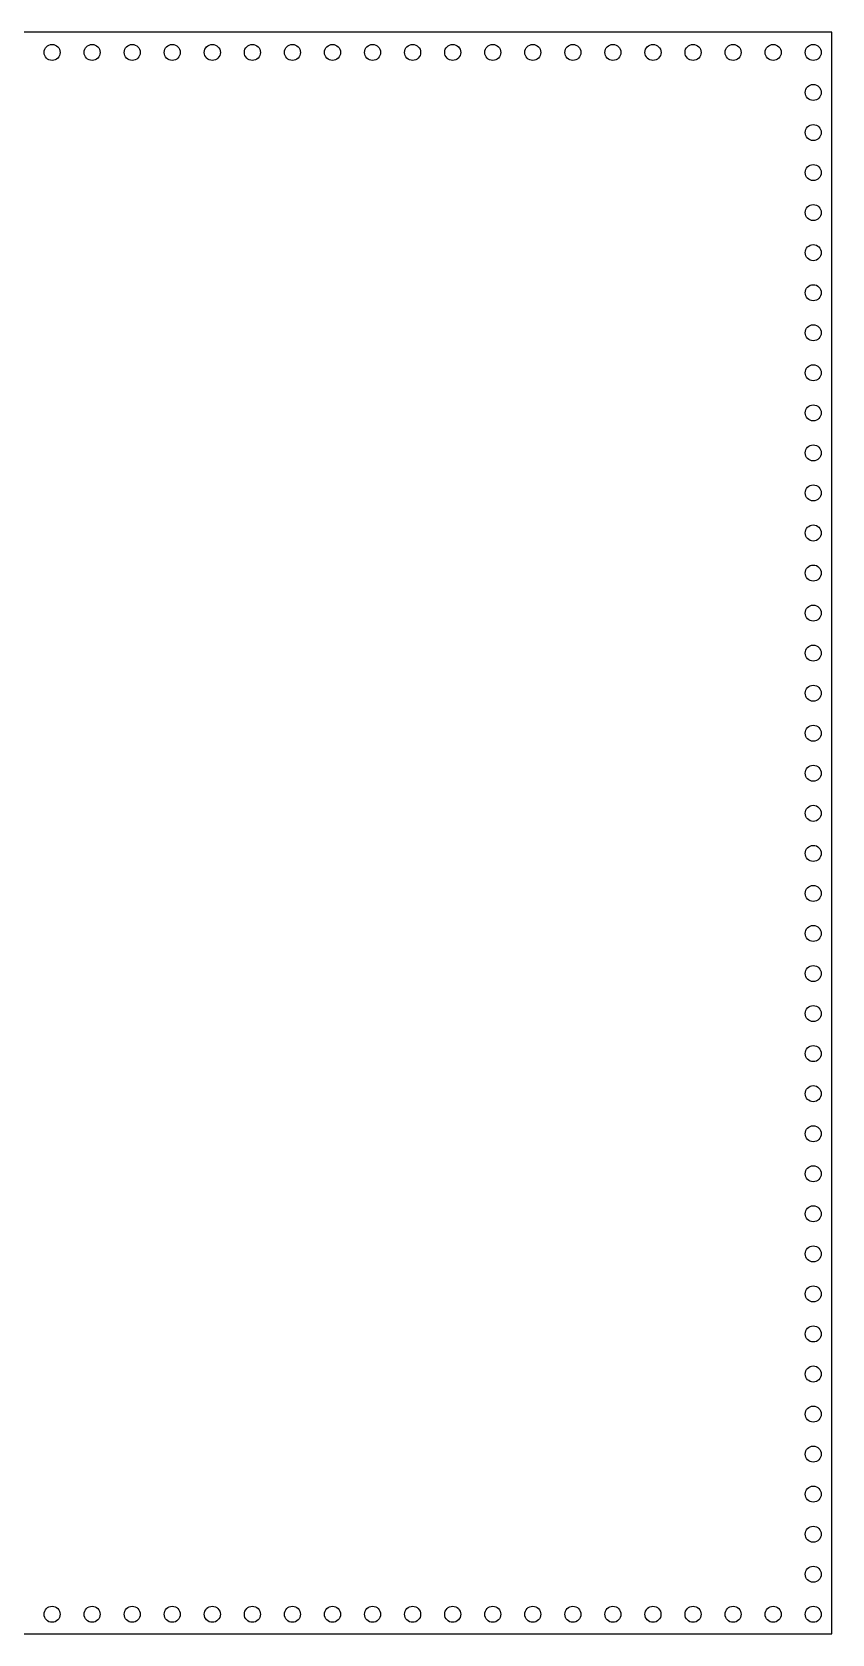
# Model space of a CAD drawing. Header units: centimetres. Extents: x -10.2 to 8.8, y -10.4 to 8.7.
# Drawn here: x -0.69 to 8.82, y -10.36 to 8.69 of the extents above; entities that cross this region are included whole.
import ezdxf

# ---------------------------------------------------------------- set-up
doc = ezdxf.new("R2010")
doc.units = ezdxf.units.CM
doc.header["$MEASUREMENT"] = 0
doc.layers.add('Camada 1', color=7, linetype='Continuous')

msp = doc.modelspace()

# ---------------------------------------------------------------- linework, layer by layer
at = {"layer": 'Camada 1'}
for points in [[(8.82385, -10.35844), (8.82385, -10.35844), (-10.22615, -10.35844), (-10.22615, -10.35844), (-10.22615, -10.35844), (-10.22615, -10.35844), (-10.22615, 8.69156), (-10.22615, 8.69156), (-10.22615, 8.69156), (-10.22615, 8.69156), (8.82385, 8.69156), (8.82385, 8.69156), (8.82385, 8.69156), (8.82385, 8.69156), (8.82385, -10.35844), (8.82385, -10.35844)], [(-0.44749, 8.5444), (-0.50009, 8.5444), (-0.54274, 8.50175), (-0.54274, 8.44915), (-0.54274, 8.44915), (-0.54274, 8.39655), (-0.50009, 8.3539), (-0.44749, 8.3539), (-0.44749, 8.3539), (-0.39489, 8.3539), (-0.35224, 8.39655), (-0.35224, 8.44915), (-0.35224, 8.44915), (-0.35224, 8.50175), (-0.39489, 8.5444), (-0.44749, 8.5444)], [(0.02876, 8.5444), (-0.02384, 8.5444), (-0.06649, 8.50175), (-0.06649, 8.44915), (-0.06649, 8.44915), (-0.06649, 8.39655), (-0.02384, 8.3539), (0.02876, 8.3539), (0.02876, 8.3539), (0.08136, 8.3539), (0.12404, 8.39655), (0.12404, 8.44915), (0.12404, 8.44915), (0.12404, 8.50175), (0.08136, 8.5444), (0.02876, 8.5444)], [(0.50501, 8.5444), (0.45241, 8.5444), (0.40973, 8.50175), (0.40973, 8.44915), (0.40973, 8.44915), (0.40973, 8.39655), (0.45238, 8.3539), (0.50501, 8.3539), (0.50501, 8.3539), (0.55764, 8.3539), (0.60029, 8.39655), (0.60029, 8.44915), (0.60029, 8.44915), (0.60029, 8.50175), (0.55761, 8.5444), (0.50501, 8.5444)], [(0.98126, 8.5444), (0.92866, 8.5444), (0.88598, 8.50175), (0.88598, 8.44915), (0.88598, 8.44915), (0.88598, 8.39655), (0.92863, 8.3539), (0.98126, 8.3539), (0.98126, 8.3539), (1.03389, 8.3539), (1.07654, 8.39655), (1.07654, 8.44915), (1.07654, 8.44915), (1.07654, 8.50175), (1.03386, 8.5444), (0.98126, 8.5444)], [(1.45751, 8.5444), (1.40491, 8.5444), (1.36223, 8.50175), (1.36223, 8.44915), (1.36223, 8.44915), (1.36223, 8.39655), (1.40488, 8.3539), (1.45751, 8.3539), (1.45751, 8.3539), (1.51014, 8.3539), (1.55279, 8.39655), (1.55279, 8.44915), (1.55279, 8.44915), (1.55279, 8.50175), (1.51011, 8.5444), (1.45751, 8.5444)], [(1.93376, 8.5444), (1.88116, 8.5444), (1.83848, 8.50175), (1.83848, 8.44915), (1.83848, 8.44915), (1.83848, 8.39655), (1.88113, 8.3539), (1.93376, 8.3539), (1.93376, 8.3539), (1.98639, 8.3539), (2.02904, 8.39655), (2.02904, 8.44915), (2.02904, 8.44915), (2.02904, 8.50175), (1.98636, 8.5444), (1.93376, 8.5444)], [(2.41001, 8.5444), (2.35741, 8.5444), (2.31473, 8.50175), (2.31473, 8.44915), (2.31473, 8.44915), (2.31473, 8.39655), (2.35738, 8.3539), (2.41001, 8.3539), (2.41001, 8.3539), (2.46264, 8.3539), (2.50529, 8.39655), (2.50529, 8.44915), (2.50529, 8.44915), (2.50529, 8.50175), (2.46261, 8.5444), (2.41001, 8.5444)], [(2.88626, 8.5444), (2.83366, 8.5444), (2.79098, 8.50175), (2.79098, 8.44915), (2.79098, 8.44915), (2.79098, 8.39655), (2.83363, 8.3539), (2.88626, 8.3539), (2.88626, 8.3539), (2.93889, 8.3539), (2.98154, 8.39655), (2.98154, 8.44915), (2.98154, 8.44915), (2.98154, 8.50175), (2.93886, 8.5444), (2.88626, 8.5444)], [(3.36251, 8.5444), (3.30991, 8.5444), (3.26723, 8.50175), (3.26723, 8.44915), (3.26723, 8.44915), (3.26723, 8.39655), (3.30988, 8.3539), (3.36251, 8.3539), (3.36251, 8.3539), (3.41514, 8.3539), (3.45779, 8.39655), (3.45779, 8.44915), (3.45779, 8.44915), (3.45779, 8.50175), (3.41511, 8.5444), (3.36251, 8.5444)], [(3.83876, 8.5444), (3.78616, 8.5444), (3.74348, 8.50175), (3.74348, 8.44915), (3.74348, 8.44915), (3.74348, 8.39655), (3.78613, 8.3539), (3.83876, 8.3539), (3.83876, 8.3539), (3.89139, 8.3539), (3.93404, 8.39655), (3.93404, 8.44915), (3.93404, 8.44915), (3.93404, 8.50175), (3.89136, 8.5444), (3.83876, 8.5444)], [(4.31501, 8.5444), (4.26241, 8.5444), (4.21973, 8.50175), (4.21973, 8.44915), (4.21973, 8.44915), (4.21973, 8.39655), (4.26238, 8.3539), (4.31501, 8.3539), (4.31501, 8.3539), (4.36764, 8.3539), (4.41029, 8.39655), (4.41029, 8.44915), (4.41029, 8.44915), (4.41029, 8.50175), (4.36761, 8.5444), (4.31501, 8.5444)], [(4.79126, 8.5444), (4.73866, 8.5444), (4.69598, 8.50175), (4.69598, 8.44915), (4.69598, 8.44915), (4.69598, 8.39655), (4.73863, 8.3539), (4.79126, 8.3539), (4.79126, 8.3539), (4.84389, 8.3539), (4.88654, 8.39655), (4.88654, 8.44915), (4.88654, 8.44915), (4.88654, 8.50175), (4.84386, 8.5444), (4.79126, 8.5444)], [(5.26751, 8.5444), (5.21491, 8.5444), (5.17223, 8.50175), (5.17223, 8.44915), (5.17223, 8.44915), (5.17223, 8.39655), (5.21488, 8.3539), (5.26751, 8.3539), (5.26751, 8.3539), (5.32014, 8.3539), (5.36279, 8.39655), (5.36279, 8.44915), (5.36279, 8.44915), (5.36279, 8.50175), (5.32011, 8.5444), (5.26751, 8.5444)], [(5.74376, 8.5444), (5.69116, 8.5444), (5.64848, 8.50175), (5.64848, 8.44915), (5.64848, 8.44915), (5.64848, 8.39655), (5.69113, 8.3539), (5.74376, 8.3539), (5.74376, 8.3539), (5.79639, 8.3539), (5.83904, 8.39655), (5.83904, 8.44915), (5.83904, 8.44915), (5.83904, 8.50175), (5.79636, 8.5444), (5.74376, 8.5444)], [(6.22001, 8.5444), (6.16741, 8.5444), (6.12473, 8.50175), (6.12473, 8.44915), (6.12473, 8.44915), (6.12473, 8.39655), (6.16738, 8.3539), (6.22001, 8.3539), (6.22001, 8.3539), (6.27264, 8.3539), (6.31529, 8.39655), (6.31529, 8.44915), (6.31529, 8.44915), (6.31529, 8.50175), (6.27261, 8.5444), (6.22001, 8.5444)], [(6.69626, 8.5444), (6.64366, 8.5444), (6.60098, 8.50175), (6.60098, 8.44915), (6.60098, 8.44915), (6.60098, 8.39655), (6.64363, 8.3539), (6.69626, 8.3539), (6.69626, 8.3539), (6.74889, 8.3539), (6.79154, 8.39655), (6.79154, 8.44915), (6.79154, 8.44915), (6.79154, 8.50175), (6.74886, 8.5444), (6.69626, 8.5444)], [(7.17251, 8.5444), (7.11991, 8.5444), (7.07723, 8.50175), (7.07723, 8.44915), (7.07723, 8.44915), (7.07723, 8.39655), (7.11988, 8.3539), (7.17251, 8.3539), (7.17251, 8.3539), (7.22514, 8.3539), (7.26779, 8.39655), (7.26779, 8.44915), (7.26779, 8.44915), (7.26779, 8.50175), (7.22511, 8.5444), (7.17251, 8.5444)], [(7.64876, 8.5444), (7.59616, 8.5444), (7.55348, 8.50175), (7.55348, 8.44915), (7.55348, 8.44915), (7.55348, 8.39655), (7.59613, 8.3539), (7.64876, 8.3539), (7.64876, 8.3539), (7.70139, 8.3539), (7.74404, 8.39655), (7.74404, 8.44915), (7.74404, 8.44915), (7.74404, 8.50175), (7.70136, 8.5444), (7.64876, 8.5444)], [(8.12501, 8.5444), (8.07241, 8.5444), (8.02973, 8.50175), (8.02973, 8.44915), (8.02973, 8.44915), (8.02973, 8.39655), (8.07238, 8.3539), (8.12501, 8.3539), (8.12501, 8.3539), (8.17764, 8.3539), (8.22029, 8.39655), (8.22029, 8.44915), (8.22029, 8.44915), (8.22029, 8.50175), (8.17761, 8.5444), (8.12501, 8.5444)], [(8.60126, 8.5444), (8.54866, 8.5444), (8.50598, 8.50175), (8.50598, 8.44915), (8.50598, 8.44915), (8.50598, 8.39655), (8.54863, 8.3539), (8.60126, 8.3539), (8.60126, 8.3539), (8.65389, 8.3539), (8.69654, 8.39655), (8.69654, 8.44915), (8.69654, 8.44915), (8.69654, 8.50175), (8.65386, 8.5444), (8.60126, 8.5444)], [(8.50598, 7.97295), (8.50598, 7.92035), (8.54863, 7.87765), (8.60126, 7.87765), (8.60126, 7.87765), (8.65389, 7.87765), (8.69654, 7.92033), (8.69654, 7.97295), (8.69654, 7.97295), (8.69654, 8.02557), (8.65389, 8.0682), (8.60126, 8.0682), (8.60126, 8.0682), (8.54863, 8.0682), (8.50598, 8.02555), (8.50598, 7.97295)], [(8.50598, 7.4967), (8.50598, 7.4441), (8.54863, 7.4014), (8.60126, 7.4014), (8.60126, 7.4014), (8.65389, 7.4014), (8.69654, 7.44408), (8.69654, 7.4967), (8.69654, 7.4967), (8.69654, 7.54932), (8.65389, 7.59195), (8.60126, 7.59195), (8.60126, 7.59195), (8.54863, 7.59195), (8.50598, 7.5493), (8.50598, 7.4967)], [(8.50598, 7.02045), (8.50598, 6.96785), (8.54863, 6.92515), (8.60126, 6.92515), (8.60126, 6.92515), (8.65389, 6.92515), (8.69654, 6.96783), (8.69654, 7.02045), (8.69654, 7.02045), (8.69654, 7.07307), (8.65389, 7.1157), (8.60126, 7.1157), (8.60126, 7.1157), (8.54863, 7.1157), (8.50598, 7.07305), (8.50598, 7.02045)], [(8.50598, 6.5442), (8.50598, 6.4916), (8.54863, 6.4489), (8.60126, 6.4489), (8.60126, 6.4489), (8.65389, 6.4489), (8.69654, 6.49158), (8.69654, 6.5442), (8.69654, 6.5442), (8.69654, 6.59682), (8.65389, 6.63945), (8.60126, 6.63945), (8.60126, 6.63945), (8.54863, 6.63945), (8.50598, 6.5968), (8.50598, 6.5442)], [(8.50598, 6.06795), (8.50598, 6.01535), (8.54863, 5.97265), (8.60126, 5.97265), (8.60126, 5.97265), (8.65389, 5.97265), (8.69654, 6.01533), (8.69654, 6.06795), (8.69654, 6.06795), (8.69654, 6.12057), (8.65389, 6.1632), (8.60126, 6.1632), (8.60126, 6.1632), (8.54863, 6.1632), (8.50598, 6.12055), (8.50598, 6.06795)], [(8.50598, 5.5917), (8.50598, 5.5391), (8.54863, 5.4964), (8.60126, 5.4964), (8.60126, 5.4964), (8.65389, 5.4964), (8.69654, 5.53908), (8.69654, 5.5917), (8.69654, 5.5917), (8.69654, 5.64432), (8.65389, 5.68695), (8.60126, 5.68695), (8.60126, 5.68695), (8.54863, 5.68695), (8.50598, 5.6443), (8.50598, 5.5917)], [(8.50598, 5.11545), (8.50598, 5.06285), (8.54863, 5.02015), (8.60126, 5.02015), (8.60126, 5.02015), (8.65389, 5.02015), (8.69654, 5.06283), (8.69654, 5.11545), (8.69654, 5.11545), (8.69654, 5.16807), (8.65389, 5.2107), (8.60126, 5.2107), (8.60126, 5.2107), (8.54863, 5.2107), (8.50598, 5.16805), (8.50598, 5.11545)], [(8.50598, 4.6392), (8.50598, 4.5866), (8.54863, 4.5439), (8.60126, 4.5439), (8.60126, 4.5439), (8.65389, 4.5439), (8.69654, 4.58658), (8.69654, 4.6392), (8.69654, 4.6392), (8.69654, 4.69182), (8.65389, 4.73445), (8.60126, 4.73445), (8.60126, 4.73445), (8.54863, 4.73445), (8.50598, 4.6918), (8.50598, 4.6392)], [(8.50598, 4.16295), (8.50598, 4.11035), (8.54863, 4.06765), (8.60126, 4.06765), (8.60126, 4.06765), (8.65389, 4.06765), (8.69654, 4.11033), (8.69654, 4.16295), (8.69654, 4.16295), (8.69654, 4.21557), (8.65389, 4.2582), (8.60126, 4.2582), (8.60126, 4.2582), (8.54863, 4.2582), (8.50598, 4.21555), (8.50598, 4.16295)], [(8.50598, 3.6867), (8.50598, 3.6341), (8.54863, 3.5914), (8.60126, 3.5914), (8.60126, 3.5914), (8.65389, 3.5914), (8.69654, 3.63408), (8.69654, 3.6867), (8.69654, 3.6867), (8.69654, 3.73932), (8.65389, 3.78195), (8.60126, 3.78195), (8.60126, 3.78195), (8.54863, 3.78195), (8.50598, 3.7393), (8.50598, 3.6867)], [(8.50598, 3.21045), (8.50598, 3.15785), (8.54863, 3.11515), (8.60126, 3.11515), (8.60126, 3.11515), (8.65389, 3.11515), (8.69654, 3.15783), (8.69654, 3.21045), (8.69654, 3.21045), (8.69654, 3.26307), (8.65389, 3.3057), (8.60126, 3.3057), (8.60126, 3.3057), (8.54863, 3.3057), (8.50598, 3.26305), (8.50598, 3.21045)], [(8.50598, 2.7342), (8.50598, 2.6816), (8.54863, 2.6389), (8.60126, 2.6389), (8.60126, 2.6389), (8.65389, 2.6389), (8.69654, 2.68158), (8.69654, 2.7342), (8.69654, 2.7342), (8.69654, 2.78682), (8.65389, 2.82945), (8.60126, 2.82945), (8.60126, 2.82945), (8.54863, 2.82945), (8.50598, 2.7868), (8.50598, 2.7342)], [(8.50598, 2.25795), (8.50598, 2.20535), (8.54863, 2.16265), (8.60126, 2.16265), (8.60126, 2.16265), (8.65389, 2.16265), (8.69654, 2.20533), (8.69654, 2.25795), (8.69654, 2.25795), (8.69654, 2.31057), (8.65389, 2.3532), (8.60126, 2.3532), (8.60126, 2.3532), (8.54863, 2.3532), (8.50598, 2.31055), (8.50598, 2.25795)], [(8.50598, 1.7817), (8.50598, 1.7291), (8.54863, 1.6864), (8.60126, 1.6864), (8.60126, 1.6864), (8.65389, 1.6864), (8.69654, 1.72908), (8.69654, 1.7817), (8.69654, 1.7817), (8.69654, 1.83432), (8.65389, 1.87695), (8.60126, 1.87695), (8.60126, 1.87695), (8.54863, 1.87695), (8.50598, 1.8343), (8.50598, 1.7817)], [(8.50598, 1.30545), (8.50598, 1.25285), (8.54863, 1.21015), (8.60126, 1.21015), (8.60126, 1.21015), (8.65389, 1.21015), (8.69654, 1.25283), (8.69654, 1.30545), (8.69654, 1.30545), (8.69654, 1.35807), (8.65389, 1.4007), (8.60126, 1.4007), (8.60126, 1.4007), (8.54863, 1.4007), (8.50598, 1.35805), (8.50598, 1.30545)], [(8.50598, 0.8292), (8.50598, 0.7766), (8.54863, 0.7339), (8.60126, 0.7339), (8.60126, 0.7339), (8.65389, 0.7339), (8.69654, 0.77658), (8.69654, 0.8292), (8.69654, 0.8292), (8.69654, 0.88182), (8.65389, 0.92445), (8.60126, 0.92445), (8.60126, 0.92445), (8.54863, 0.92445), (8.50598, 0.8818), (8.50598, 0.8292)], [(8.50598, 0.35295), (8.50598, 0.30035), (8.54863, 0.25765), (8.60126, 0.25765), (8.60126, 0.25765), (8.65389, 0.25765), (8.69654, 0.30033), (8.69654, 0.35295), (8.69654, 0.35295), (8.69654, 0.40557), (8.65389, 0.4482), (8.60126, 0.4482), (8.60126, 0.4482), (8.54863, 0.4482), (8.50598, 0.40555), (8.50598, 0.35295)], [(8.50601, -0.1233), (8.50601, -0.1759), (8.54863, -0.21858), (8.60126, -0.21858), (8.60126, -0.21858), (8.65389, -0.21858), (8.69654, -0.17593), (8.69654, -0.1233), (8.69654, -0.1233), (8.69654, -0.07067), (8.65389, -0.02805), (8.60126, -0.02805), (8.60126, -0.02805), (8.54863, -0.02805), (8.50601, -0.0707), (8.50601, -0.1233)], [(8.50601, -0.59955), (8.50601, -0.65215), (8.54863, -0.69483), (8.60126, -0.69483), (8.60126, -0.69483), (8.65389, -0.69483), (8.69654, -0.65218), (8.69654, -0.59955), (8.69654, -0.59955), (8.69654, -0.54692), (8.65389, -0.5043), (8.60126, -0.5043), (8.60126, -0.5043), (8.54863, -0.5043), (8.50601, -0.54695), (8.50601, -0.59955)], [(8.50601, -1.0758), (8.50601, -1.1284), (8.54863, -1.17108), (8.60126, -1.17108), (8.60126, -1.17108), (8.65389, -1.17108), (8.69654, -1.12843), (8.69654, -1.0758), (8.69654, -1.0758), (8.69654, -1.02317), (8.65389, -0.98055), (8.60126, -0.98055), (8.60126, -0.98055), (8.54863, -0.98055), (8.50601, -1.0232), (8.50601, -1.0758)], [(8.50601, -1.55205), (8.50601, -1.60465), (8.54863, -1.64733), (8.60126, -1.64733), (8.60126, -1.64733), (8.65389, -1.64733), (8.69654, -1.60468), (8.69654, -1.55205), (8.69654, -1.55205), (8.69654, -1.49942), (8.65389, -1.4568), (8.60126, -1.4568), (8.60126, -1.4568), (8.54863, -1.4568), (8.50601, -1.49945), (8.50601, -1.55205)], [(8.50601, -2.02832), (8.50601, -2.08092), (8.54863, -2.12357), (8.60126, -2.12357), (8.60126, -2.12357), (8.65389, -2.12357), (8.69654, -2.08095), (8.69654, -2.02832), (8.69654, -2.02832), (8.69654, -1.97569), (8.65389, -1.93304), (8.60126, -1.93304), (8.60126, -1.93304), (8.54863, -1.93304), (8.50601, -1.97572), (8.50601, -2.02832)], [(8.50601, -2.50457), (8.50601, -2.55717), (8.54863, -2.59982), (8.60126, -2.59982), (8.60126, -2.59982), (8.65389, -2.59982), (8.69654, -2.5572), (8.69654, -2.50457), (8.69654, -2.50457), (8.69654, -2.45194), (8.65389, -2.40929), (8.60126, -2.40929), (8.60126, -2.40929), (8.54863, -2.40929), (8.50601, -2.45197), (8.50601, -2.50457)], [(8.50601, -2.98082), (8.50601, -3.03342), (8.54863, -3.07607), (8.60126, -3.07607), (8.60126, -3.07607), (8.65389, -3.07607), (8.69654, -3.03345), (8.69654, -2.98082), (8.69654, -2.98082), (8.69654, -2.92819), (8.65389, -2.88554), (8.60126, -2.88554), (8.60126, -2.88554), (8.54863, -2.88554), (8.50601, -2.92822), (8.50601, -2.98082)], [(8.50601, -3.45707), (8.50601, -3.50967), (8.54863, -3.55232), (8.60126, -3.55232), (8.60126, -3.55232), (8.65389, -3.55232), (8.69654, -3.5097), (8.69654, -3.45707), (8.69654, -3.45707), (8.69654, -3.40444), (8.65389, -3.36179), (8.60126, -3.36179), (8.60126, -3.36179), (8.54863, -3.36179), (8.50601, -3.40447), (8.50601, -3.45707)], [(8.50601, -3.93332), (8.50601, -3.98592), (8.54863, -4.02857), (8.60126, -4.02857), (8.60126, -4.02857), (8.65389, -4.02857), (8.69654, -3.98595), (8.69654, -3.93332), (8.69654, -3.93332), (8.69654, -3.88069), (8.65389, -3.83804), (8.60126, -3.83804), (8.60126, -3.83804), (8.54863, -3.83804), (8.50601, -3.88072), (8.50601, -3.93332)], [(8.50601, -4.40957), (8.50601, -4.46217), (8.54863, -4.50482), (8.60126, -4.50482), (8.60126, -4.50482), (8.65389, -4.50482), (8.69654, -4.4622), (8.69654, -4.40957), (8.69654, -4.40957), (8.69654, -4.35694), (8.65389, -4.31429), (8.60126, -4.31429), (8.60126, -4.31429), (8.54863, -4.31429), (8.50601, -4.35697), (8.50601, -4.40957)], [(8.50601, -4.88582), (8.50601, -4.93842), (8.54863, -4.98107), (8.60126, -4.98107), (8.60126, -4.98107), (8.65389, -4.98107), (8.69654, -4.93845), (8.69654, -4.88582), (8.69654, -4.88582), (8.69654, -4.83319), (8.65389, -4.79054), (8.60126, -4.79054), (8.60126, -4.79054), (8.54863, -4.79054), (8.50601, -4.83322), (8.50601, -4.88582)], [(8.50601, -5.36207), (8.50601, -5.41467), (8.54863, -5.45732), (8.60126, -5.45732), (8.60126, -5.45732), (8.65389, -5.45732), (8.69654, -5.4147), (8.69654, -5.36207), (8.69654, -5.36207), (8.69654, -5.30944), (8.65389, -5.26679), (8.60126, -5.26679), (8.60126, -5.26679), (8.54863, -5.26679), (8.50601, -5.30947), (8.50601, -5.36207)], [(8.50601, -5.83832), (8.50601, -5.89092), (8.54863, -5.93357), (8.60126, -5.93357), (8.60126, -5.93357), (8.65389, -5.93357), (8.69654, -5.89095), (8.69654, -5.83832), (8.69654, -5.83832), (8.69654, -5.78569), (8.65389, -5.74304), (8.60126, -5.74304), (8.60126, -5.74304), (8.54863, -5.74304), (8.50601, -5.78572), (8.50601, -5.83832)], [(8.50601, -6.31457), (8.50601, -6.36717), (8.54863, -6.40982), (8.60126, -6.40982), (8.60126, -6.40982), (8.65389, -6.40982), (8.69654, -6.3672), (8.69654, -6.31457), (8.69654, -6.31457), (8.69654, -6.26194), (8.65389, -6.21929), (8.60126, -6.21929), (8.60126, -6.21929), (8.54863, -6.21929), (8.50601, -6.26197), (8.50601, -6.31457)], [(8.50601, -6.79082), (8.50601, -6.84342), (8.54863, -6.88607), (8.60126, -6.88607), (8.60126, -6.88607), (8.65389, -6.88607), (8.69654, -6.84345), (8.69654, -6.79082), (8.69654, -6.79082), (8.69654, -6.73819), (8.65389, -6.69554), (8.60126, -6.69554), (8.60126, -6.69554), (8.54863, -6.69554), (8.50601, -6.73822), (8.50601, -6.79082)], [(8.50601, -7.26707), (8.50601, -7.31967), (8.54863, -7.36232), (8.60126, -7.36232), (8.60126, -7.36232), (8.65389, -7.36232), (8.69654, -7.3197), (8.69654, -7.26707), (8.69654, -7.26707), (8.69654, -7.21444), (8.65389, -7.17179), (8.60126, -7.17179), (8.60126, -7.17179), (8.54863, -7.17179), (8.50601, -7.21447), (8.50601, -7.26707)], [(8.50601, -7.74332), (8.50601, -7.79592), (8.54863, -7.83857), (8.60126, -7.83857), (8.60126, -7.83857), (8.65389, -7.83857), (8.69654, -7.79595), (8.69654, -7.74332), (8.69654, -7.74332), (8.69654, -7.69069), (8.65389, -7.64804), (8.60126, -7.64804), (8.60126, -7.64804), (8.54863, -7.64804), (8.50601, -7.69072), (8.50601, -7.74332)], [(8.50601, -8.21957), (8.50601, -8.27217), (8.54863, -8.31482), (8.60126, -8.31482), (8.60126, -8.31482), (8.65389, -8.31482), (8.69654, -8.2722), (8.69654, -8.21957), (8.69654, -8.21957), (8.69654, -8.16694), (8.65389, -8.12429), (8.60126, -8.12429), (8.60126, -8.12429), (8.54863, -8.12429), (8.50601, -8.16697), (8.50601, -8.21957)], [(8.50601, -8.69582), (8.50601, -8.74842), (8.54863, -8.79107), (8.60126, -8.79107), (8.60126, -8.79107), (8.65389, -8.79107), (8.69654, -8.74845), (8.69654, -8.69582), (8.69654, -8.69582), (8.69654, -8.64319), (8.65389, -8.60054), (8.60126, -8.60054), (8.60126, -8.60054), (8.54863, -8.60054), (8.50601, -8.64322), (8.50601, -8.69582)], [(8.50601, -9.17207), (8.50601, -9.22467), (8.54863, -9.26732), (8.60126, -9.26732), (8.60126, -9.26732), (8.65389, -9.26732), (8.69654, -9.2247), (8.69654, -9.17207), (8.69654, -9.17207), (8.69654, -9.11944), (8.65389, -9.07679), (8.60126, -9.07679), (8.60126, -9.07679), (8.54863, -9.07679), (8.50601, -9.11947), (8.50601, -9.17207)], [(8.50601, -9.64832), (8.50601, -9.70092), (8.54863, -9.74357), (8.60126, -9.74357), (8.60126, -9.74357), (8.65389, -9.74357), (8.69654, -9.70095), (8.69654, -9.64832), (8.69654, -9.64832), (8.69654, -9.59569), (8.65389, -9.55304), (8.60126, -9.55304), (8.60126, -9.55304), (8.54863, -9.55304), (8.50601, -9.59572), (8.50601, -9.64832)], [(-0.44749, -10.21982), (-0.39489, -10.21982), (-0.35224, -10.1772), (-0.35224, -10.12457), (-0.35224, -10.12457), (-0.35224, -10.07194), (-0.39486, -10.02929), (-0.44749, -10.02929), (-0.44749, -10.02929), (-0.50012, -10.02929), (-0.54277, -10.07194), (-0.54277, -10.12457), (-0.54277, -10.12457), (-0.54277, -10.1772), (-0.50009, -10.21982), (-0.44749, -10.21982)], [(0.02876, -10.21982), (0.08136, -10.21982), (0.12401, -10.1772), (0.12401, -10.12457), (0.12401, -10.12457), (0.12401, -10.07194), (0.08139, -10.02929), (0.02876, -10.02929), (0.02876, -10.02929), (-0.02387, -10.02929), (-0.06652, -10.07194), (-0.06652, -10.12457), (-0.06652, -10.12457), (-0.06652, -10.1772), (-0.02384, -10.21982), (0.02876, -10.21982)], [(0.50501, -10.21982), (0.55761, -10.21982), (0.60026, -10.1772), (0.60026, -10.12457), (0.60026, -10.12457), (0.60026, -10.07194), (0.55764, -10.02929), (0.50501, -10.02929), (0.50501, -10.02929), (0.45238, -10.02929), (0.40973, -10.07194), (0.40973, -10.12457), (0.40973, -10.12457), (0.40973, -10.1772), (0.45241, -10.21982), (0.50501, -10.21982)], [(0.98126, -10.21982), (1.03386, -10.21982), (1.07651, -10.1772), (1.07651, -10.12457), (1.07651, -10.12457), (1.07651, -10.07194), (1.03389, -10.02929), (0.98126, -10.02929), (0.98126, -10.02929), (0.92863, -10.02929), (0.88598, -10.07194), (0.88598, -10.12457), (0.88598, -10.12457), (0.88598, -10.1772), (0.92866, -10.21982), (0.98126, -10.21982)], [(1.45751, -10.21982), (1.51011, -10.21982), (1.55276, -10.1772), (1.55276, -10.12457), (1.55276, -10.12457), (1.55276, -10.07194), (1.51014, -10.02929), (1.45751, -10.02929), (1.45751, -10.02929), (1.40488, -10.02929), (1.36223, -10.07194), (1.36223, -10.12457), (1.36223, -10.12457), (1.36223, -10.1772), (1.40491, -10.21982), (1.45751, -10.21982)], [(1.93376, -10.21982), (1.98636, -10.21982), (2.02901, -10.1772), (2.02901, -10.12457), (2.02901, -10.12457), (2.02901, -10.07194), (1.98639, -10.02929), (1.93376, -10.02929), (1.93376, -10.02929), (1.88113, -10.02929), (1.83848, -10.07194), (1.83848, -10.12457), (1.83848, -10.12457), (1.83848, -10.1772), (1.88116, -10.21982), (1.93376, -10.21982)], [(2.41001, -10.21982), (2.46261, -10.21982), (2.50526, -10.1772), (2.50526, -10.12457), (2.50526, -10.12457), (2.50526, -10.07194), (2.46264, -10.02929), (2.41001, -10.02929), (2.41001, -10.02929), (2.35738, -10.02929), (2.31473, -10.07194), (2.31473, -10.12457), (2.31473, -10.12457), (2.31473, -10.1772), (2.35741, -10.21982), (2.41001, -10.21982)], [(2.88626, -10.21982), (2.93886, -10.21982), (2.98151, -10.1772), (2.98151, -10.12457), (2.98151, -10.12457), (2.98151, -10.07194), (2.93889, -10.02929), (2.88626, -10.02929), (2.88626, -10.02929), (2.83363, -10.02929), (2.79098, -10.07194), (2.79098, -10.12457), (2.79098, -10.12457), (2.79098, -10.1772), (2.83366, -10.21982), (2.88626, -10.21982)], [(3.36251, -10.21982), (3.41511, -10.21982), (3.45776, -10.1772), (3.45776, -10.12457), (3.45776, -10.12457), (3.45776, -10.07194), (3.41514, -10.02929), (3.36251, -10.02929), (3.36251, -10.02929), (3.30988, -10.02929), (3.26723, -10.07194), (3.26723, -10.12457), (3.26723, -10.12457), (3.26723, -10.1772), (3.30991, -10.21982), (3.36251, -10.21982)], [(3.83876, -10.21982), (3.89136, -10.21982), (3.93401, -10.1772), (3.93401, -10.12457), (3.93401, -10.12457), (3.93401, -10.07194), (3.89139, -10.02929), (3.83876, -10.02929), (3.83876, -10.02929), (3.78613, -10.02929), (3.74348, -10.07194), (3.74348, -10.12457), (3.74348, -10.12457), (3.74348, -10.1772), (3.78616, -10.21982), (3.83876, -10.21982)], [(4.31501, -10.21982), (4.36761, -10.21982), (4.41026, -10.1772), (4.41026, -10.12457), (4.41026, -10.12457), (4.41026, -10.07194), (4.36764, -10.02929), (4.31501, -10.02929), (4.31501, -10.02929), (4.26238, -10.02929), (4.21973, -10.07194), (4.21973, -10.12457), (4.21973, -10.12457), (4.21973, -10.1772), (4.26241, -10.21982), (4.31501, -10.21982)], [(4.79126, -10.21982), (4.84386, -10.21982), (4.88651, -10.1772), (4.88651, -10.12457), (4.88651, -10.12457), (4.88651, -10.07194), (4.84389, -10.02929), (4.79126, -10.02929), (4.79126, -10.02929), (4.73863, -10.02929), (4.69598, -10.07194), (4.69598, -10.12457), (4.69598, -10.12457), (4.69598, -10.1772), (4.73866, -10.21982), (4.79126, -10.21982)], [(5.26751, -10.21982), (5.32011, -10.21982), (5.36276, -10.1772), (5.36276, -10.12457), (5.36276, -10.12457), (5.36276, -10.07194), (5.32014, -10.02929), (5.26751, -10.02929), (5.26751, -10.02929), (5.21488, -10.02929), (5.17223, -10.07194), (5.17223, -10.12457), (5.17223, -10.12457), (5.17223, -10.1772), (5.21491, -10.21982), (5.26751, -10.21982)], [(5.74376, -10.21982), (5.79636, -10.21982), (5.83901, -10.1772), (5.83901, -10.12457), (5.83901, -10.12457), (5.83901, -10.07194), (5.79639, -10.02929), (5.74376, -10.02929), (5.74376, -10.02929), (5.69113, -10.02929), (5.64848, -10.07194), (5.64848, -10.12457), (5.64848, -10.12457), (5.64848, -10.1772), (5.69116, -10.21982), (5.74376, -10.21982)], [(6.22001, -10.21982), (6.27261, -10.21982), (6.31526, -10.1772), (6.31526, -10.12457), (6.31526, -10.12457), (6.31526, -10.07194), (6.27264, -10.02929), (6.22001, -10.02929), (6.22001, -10.02929), (6.16738, -10.02929), (6.12473, -10.07194), (6.12473, -10.12457), (6.12473, -10.12457), (6.12473, -10.1772), (6.16741, -10.21982), (6.22001, -10.21982)], [(6.69626, -10.21982), (6.74886, -10.21982), (6.79151, -10.1772), (6.79151, -10.12457), (6.79151, -10.12457), (6.79151, -10.07194), (6.74889, -10.02929), (6.69626, -10.02929), (6.69626, -10.02929), (6.64363, -10.02929), (6.60098, -10.07194), (6.60098, -10.12457), (6.60098, -10.12457), (6.60098, -10.1772), (6.64366, -10.21982), (6.69626, -10.21982)], [(7.17251, -10.21982), (7.22511, -10.21982), (7.26776, -10.1772), (7.26776, -10.12457), (7.26776, -10.12457), (7.26776, -10.07194), (7.22514, -10.02929), (7.17251, -10.02929), (7.17251, -10.02929), (7.11988, -10.02929), (7.07723, -10.07194), (7.07723, -10.12457), (7.07723, -10.12457), (7.07723, -10.1772), (7.11991, -10.21982), (7.17251, -10.21982)], [(7.64876, -10.21982), (7.70136, -10.21982), (7.74401, -10.1772), (7.74401, -10.12457), (7.74401, -10.12457), (7.74401, -10.07194), (7.70139, -10.02929), (7.64876, -10.02929), (7.64876, -10.02929), (7.59613, -10.02929), (7.55348, -10.07194), (7.55348, -10.12457), (7.55348, -10.12457), (7.55348, -10.1772), (7.59616, -10.21982), (7.64876, -10.21982)], [(8.12501, -10.21982), (8.17761, -10.21982), (8.22026, -10.1772), (8.22026, -10.12457), (8.22026, -10.12457), (8.22026, -10.07194), (8.17764, -10.02929), (8.12501, -10.02929), (8.12501, -10.02929), (8.07238, -10.02929), (8.02973, -10.07194), (8.02973, -10.12457), (8.02973, -10.12457), (8.02973, -10.1772), (8.07241, -10.21982), (8.12501, -10.21982)], [(8.60126, -10.21982), (8.65386, -10.21982), (8.69651, -10.1772), (8.69651, -10.12457), (8.69651, -10.12457), (8.69651, -10.07194), (8.65389, -10.02929), (8.60126, -10.02929), (8.60126, -10.02929), (8.54863, -10.02929), (8.50598, -10.07194), (8.50598, -10.12457), (8.50598, -10.12457), (8.50598, -10.1772), (8.54866, -10.21982), (8.60126, -10.21982)]]:
    msp.add_open_spline(points, degree=3, knots=[0, 0, 0, 0, 0.2, 0.2, 0.2, 0.2, 0.4, 0.4, 0.4, 0.4, 0.6, 0.6, 0.6, 0.6, 1, 1, 1, 1], dxfattribs=at)

doc.saveas('drawing.dxf')
